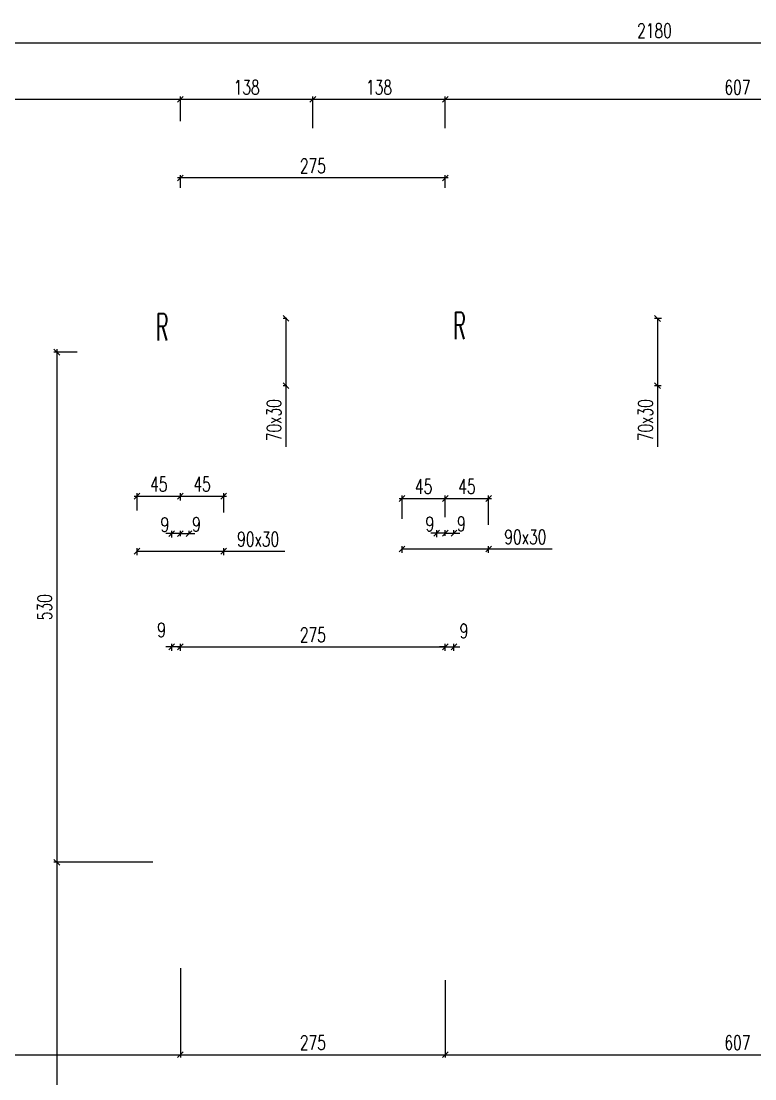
# Model space of a CAD drawing. Extents: x 307 to 786, y -197 to -94.
# Drawn here: x 328.61 to 336.24, y -107.27 to -96.28 of the extents above; entities that cross this region are included whole.
import ezdxf

# ---------------------------------------------------------------- set-up
doc = ezdxf.new("R2010")
doc.units = 0
doc.header["$LTSCALE"] = 0.5
doc.header["$MEASUREMENT"] = 0
doc.layers.get('DEFPOINTS').update_dxf_attribs({"linetype": 'CONTINUOUS'})
doc.layers.add('COTATION', color=7, linetype='CONTINUOUS')
doc.layers.add('REPERE-RAID', color=4, linetype='CONTINUOUS')
doc.styles.add('ROMANS8', font='romans.shx', dxfattribs={"width": 0.7})
doc.styles.get("Standard").update_dxf_attribs({"font": 'txt.shx'})
doc.dimstyles.new('COT50 cm', dxfattribs={"dimtxt": 0.15, "dimasz": 0.06, "dimexe": 0.03, "dimexo": 0.1, "dimgap": 0.05, "dimtad": 1, "dimdec": 0, "dimlfac": 100, "dimzin": 0, "dimdsep": 46, "dimtxsty": 'ROMANS8', "dimblk1": 'OBLIQUE', "dimblk2": 'OBLIQUE', "dimsah": 1, "dimcen": 0.03, "dimdle": 0.03, "dimclrt": 1, "dimadec": 0, "dimazin": 0, "dimtfac": 1, "dimtdec": 0, "dimtmove": 0, "dimatfit": 3, "dimfxl": 1, "dimfxlon": 1, "dimtolj": 1, "dimtzin": 0, "dimlwd": -1, "dimlwe": -1, "dimarcsym": 0})

# ---------------------------------------------------------------- blocks, each defined once
blk = doc.blocks.new('_Oblique')
at = {"layer": 'COTATION', "color": 0, "lineweight": -2}
blk.add_line((-0.5, -0.5), (0.5, 0.5), dxfattribs=at)
blk = doc.blocks.new('*D5')
at = {"layer": 'COTATION', "color": 0, "transparency": 16777216}
for p, q in [((324.169, -97.09), (330.299, -97.09)), ((324.199, -97.149), (324.199, -97.06)), ((330.269, -97.318), (330.269, -97.06))]:
    blk.add_line(p, q, dxfattribs=at)
at = {"layer": 'DEFPOINTS', "color": 0, "transparency": 16777216}
for p in [(330.269, -97.09), (324.199, -97.249), (330.269, -97.418)]:
    blk.add_point(p, dxfattribs=at)
at = {"layer": 'COTATION', "color": 0, "transparency": 16777216, "xscale": 0.06, "yscale": 0.06, "zscale": 0.06, "rotation": 180}
blk.add_blockref('_Oblique', (324.199, -97.09), dxfattribs=at)
at = {"layer": 'COTATION', "color": 0, "transparency": 16777216, "xscale": 0.06, "yscale": 0.06, "zscale": 0.06}
blk.add_blockref('_Oblique', (330.269, -97.09), dxfattribs=at)
at = {"layer": 'COTATION', "color": 1, "transparency": 16777216, "insert": (327.234, -96.965), "char_height": 0.15, "attachment_point": 5, "style": 'ROMANS8', "bg_fill": 3, "box_fill_scale": 1.25, "bg_fill_color": 256, "bg_fill_true_color": 13158600, "bg_fill_transparency": 0}
blk.add_mtext('\\A1;607', dxfattribs=at)
blk = doc.blocks.new('*D6')
at = {"layer": 'COTATION', "color": 0, "transparency": 16777216}
for p, q in [((330.239, -97.09), (331.676, -97.09)), ((330.269, -97.318), (330.269, -97.06)), ((331.646, -97.39), (331.646, -97.06))]:
    blk.add_line(p, q, dxfattribs=at)
at = {"layer": 'DEFPOINTS', "color": 0, "transparency": 16777216}
for p in [(331.646, -97.09), (330.269, -97.418), (331.646, -98.028)]:
    blk.add_point(p, dxfattribs=at)
at = {"layer": 'COTATION', "color": 0, "transparency": 16777216, "xscale": 0.06, "yscale": 0.06, "zscale": 0.06, "rotation": 180}
blk.add_blockref('_Oblique', (330.269, -97.09), dxfattribs=at)
at = {"layer": 'COTATION', "color": 0, "transparency": 16777216, "xscale": 0.06, "yscale": 0.06, "zscale": 0.06}
blk.add_blockref('_Oblique', (331.646, -97.09), dxfattribs=at)
at = {"layer": 'COTATION', "color": 1, "transparency": 16777216, "insert": (330.958, -96.965), "char_height": 0.15, "attachment_point": 5, "style": 'ROMANS8', "bg_fill": 3, "box_fill_scale": 1.25, "bg_fill_color": 256, "bg_fill_true_color": 13158600, "bg_fill_transparency": 0}
blk.add_mtext('\\A1;138', dxfattribs=at)
blk = doc.blocks.new('*D7')
at = {"layer": 'COTATION', "color": 0, "transparency": 16777216}
for p, q in [((331.616, -97.09), (333.053, -97.09)), ((331.646, -97.39), (331.646, -97.06)), ((333.023, -97.39), (333.023, -97.06))]:
    blk.add_line(p, q, dxfattribs=at)
at = {"layer": 'DEFPOINTS', "color": 0, "transparency": 16777216}
for p in [(333.023, -97.09), (331.646, -98.028), (333.023, -98.05)]:
    blk.add_point(p, dxfattribs=at)
at = {"layer": 'COTATION', "color": 0, "transparency": 16777216, "xscale": 0.06, "yscale": 0.06, "zscale": 0.06, "rotation": 180}
blk.add_blockref('_Oblique', (331.646, -97.09), dxfattribs=at)
at = {"layer": 'COTATION', "color": 0, "transparency": 16777216, "xscale": 0.06, "yscale": 0.06, "zscale": 0.06}
blk.add_blockref('_Oblique', (333.023, -97.09), dxfattribs=at)
at = {"layer": 'COTATION', "color": 1, "transparency": 16777216, "insert": (332.334, -96.965), "char_height": 0.15, "attachment_point": 5, "style": 'ROMANS8', "bg_fill": 3, "box_fill_scale": 1.25, "bg_fill_color": 256, "bg_fill_true_color": 13158600, "bg_fill_transparency": 0}
blk.add_mtext('\\A1;138', dxfattribs=at)
blk = doc.blocks.new('*D8')
at = {"layer": 'COTATION', "color": 0, "transparency": 16777216}
for p, q in [((332.993, -97.09), (339.126, -97.09)), ((333.023, -97.39), (333.023, -97.06)), ((339.096, -97.39), (339.096, -97.06))]:
    blk.add_line(p, q, dxfattribs=at)
at = {"layer": 'DEFPOINTS', "color": 0, "transparency": 16777216}
for p in [(339.096, -97.09), (333.023, -98.05), (339.096, -98.05)]:
    blk.add_point(p, dxfattribs=at)
at = {"layer": 'COTATION', "color": 0, "transparency": 16777216, "xscale": 0.06, "yscale": 0.06, "zscale": 0.06, "rotation": 180}
blk.add_blockref('_Oblique', (333.023, -97.09), dxfattribs=at)
at = {"layer": 'COTATION', "color": 0, "transparency": 16777216, "xscale": 0.06, "yscale": 0.06, "zscale": 0.06}
blk.add_blockref('_Oblique', (339.096, -97.09), dxfattribs=at)
at = {"layer": 'COTATION', "color": 1, "transparency": 16777216, "insert": (336.059, -96.965), "char_height": 0.15, "attachment_point": 5, "style": 'ROMANS8', "bg_fill": 3, "box_fill_scale": 1.25, "bg_fill_color": 256, "bg_fill_true_color": 13158600, "bg_fill_transparency": 0}
blk.add_mtext('\\A1;607', dxfattribs=at)
blk = doc.blocks.new('*D110')
at = {"layer": 'COTATION', "color": 0, "transparency": 16777216}
for p, q in [((331.377, -99.366), (331.336, -99.366)), ((331.366, -99.366), (331.366, -100.096)), ((331.377, -100.066), (331.336, -100.066)), ((331.366, -100.066), (331.366, -100.702))]:
    blk.add_line(p, q, dxfattribs=at)
at = {"layer": 'DEFPOINTS', "color": 0, "transparency": 16777216}
for p in [(331.366, -99.366), (331.477, -99.366), (331.477, -100.066)]:
    blk.add_point(p, dxfattribs=at)
at = {"layer": 'COTATION', "color": 0, "transparency": 16777216, "xscale": 0.06, "yscale": 0.06, "zscale": 0.06}
for p, rotation in [((331.366, -99.366), 90), ((331.366, -100.066), 270)]:
    blk.add_blockref('_Oblique', p, dxfattribs=dict(at, rotation=rotation))
at = {"layer": 'COTATION', "color": 1, "transparency": 16777216, "insert": (331.241, -100.424), "char_height": 0.15, "attachment_point": 5, "rotation": 90, "style": 'ROMANS8'}
blk.add_mtext('\\A1;70x30', dxfattribs=at)
blk = doc.blocks.new('*D111')
at = {"layer": 'COTATION', "color": 0, "transparency": 16777216}
for p, q in [((335.269, -99.368), (335.199, -99.368)), ((335.229, -99.368), (335.229, -100.096)), ((335.268, -100.066), (335.199, -100.066)), ((335.229, -100.066), (335.229, -100.702))]:
    blk.add_line(p, q, dxfattribs=at)
at = {"layer": 'DEFPOINTS', "color": 0, "transparency": 16777216}
for p in [(335.229, -99.368), (335.415, -99.368), (335.368, -100.066)]:
    blk.add_point(p, dxfattribs=at)
at = {"layer": 'COTATION', "color": 0, "transparency": 16777216, "xscale": 0.06, "yscale": 0.06, "zscale": 0.06}
for p, rotation in [((335.229, -99.368), 90), ((335.229, -100.066), 270)]:
    blk.add_blockref('_Oblique', p, dxfattribs=dict(at, rotation=rotation))
at = {"layer": 'COTATION', "color": 1, "transparency": 16777216, "insert": (335.104, -100.424), "char_height": 0.15, "attachment_point": 5, "rotation": 90, "style": 'ROMANS8'}
blk.add_mtext('\\A1;70x30', dxfattribs=at)
blk = doc.blocks.new('*D112')
at = {"layer": 'COTATION', "color": 0, "transparency": 16777216}
for p, q in [((329.819, -101.825), (329.819, -101.755)), ((330.719, -101.825), (330.719, -101.755)), ((329.819, -101.785), (330.749, -101.785)), ((330.719, -101.785), (331.355, -101.785))]:
    blk.add_line(p, q, dxfattribs=at)
at = {"layer": 'DEFPOINTS', "color": 0, "transparency": 16777216}
for p in [(329.819, -101.785), (329.819, -102.077), (330.719, -102.048)]:
    blk.add_point(p, dxfattribs=at)
at = {"layer": 'COTATION', "color": 0, "transparency": 16777216, "xscale": 0.06, "yscale": 0.06, "zscale": 0.06, "rotation": 180}
blk.add_blockref('_Oblique', (329.819, -101.785), dxfattribs=at)
at = {"layer": 'COTATION', "color": 0, "transparency": 16777216, "xscale": 0.06, "yscale": 0.06, "zscale": 0.06}
blk.add_blockref('_Oblique', (330.719, -101.785), dxfattribs=at)
at = {"layer": 'COTATION', "color": 1, "transparency": 16777216, "insert": (331.077, -101.66), "char_height": 0.15, "attachment_point": 5, "style": 'ROMANS8'}
blk.add_mtext('\\A1;90x30', dxfattribs=at)
blk = doc.blocks.new('*D113')
at = {"layer": 'COTATION', "color": 0, "transparency": 16777216}
for p, q in [((332.573, -101.802), (332.573, -101.732)), ((333.473, -101.802), (333.473, -101.732)), ((332.573, -101.762), (333.503, -101.762)), ((333.473, -101.762), (334.133, -101.762))]:
    blk.add_line(p, q, dxfattribs=at)
at = {"layer": 'DEFPOINTS', "color": 0, "transparency": 16777216}
for p in [(332.573, -101.762), (332.573, -102.118), (333.473, -102.1)]:
    blk.add_point(p, dxfattribs=at)
at = {"layer": 'COTATION', "color": 0, "transparency": 16777216, "xscale": 0.06, "yscale": 0.06, "zscale": 0.06, "rotation": 180}
blk.add_blockref('_Oblique', (332.573, -101.762), dxfattribs=at)
at = {"layer": 'COTATION', "color": 0, "transparency": 16777216, "xscale": 0.06, "yscale": 0.06, "zscale": 0.06}
blk.add_blockref('_Oblique', (333.473, -101.762), dxfattribs=at)
at = {"layer": 'COTATION', "color": 1, "transparency": 16777216, "insert": (333.855, -101.637), "char_height": 0.15, "attachment_point": 5, "style": 'ROMANS8'}
blk.add_mtext('\\A1;90x30', dxfattribs=at)
blk = doc.blocks.new('*D114')
at = {"layer": 'COTATION', "color": 0, "transparency": 16777216}
for p, q in [((332.543, -101.238), (333.053, -101.238)), ((332.573, -101.45), (332.573, -101.208)), ((333.023, -101.43), (333.023, -101.208))]:
    blk.add_line(p, q, dxfattribs=at)
at = {"layer": 'DEFPOINTS', "color": 0, "transparency": 16777216}
for p in [(333.023, -101.238), (333.023, -101.53), (332.573, -101.55)]:
    blk.add_point(p, dxfattribs=at)
at = {"layer": 'COTATION', "color": 0, "transparency": 16777216, "xscale": 0.06, "yscale": 0.06, "zscale": 0.06, "rotation": 180}
blk.add_blockref('_Oblique', (332.573, -101.238), dxfattribs=at)
at = {"layer": 'COTATION', "color": 0, "transparency": 16777216, "xscale": 0.06, "yscale": 0.06, "zscale": 0.06}
blk.add_blockref('_Oblique', (333.023, -101.238), dxfattribs=at)
at = {"layer": 'COTATION', "color": 1, "transparency": 16777216, "insert": (332.798, -101.113), "char_height": 0.15, "attachment_point": 5, "style": 'ROMANS8'}
blk.add_mtext('\\A1;45', dxfattribs=at)
blk = doc.blocks.new('*D115')
at = {"layer": 'COTATION', "color": 0, "transparency": 16777216}
for p, q in [((332.993, -101.238), (333.503, -101.238)), ((333.023, -101.43), (333.023, -101.208)), ((333.473, -101.512), (333.473, -101.208))]:
    blk.add_line(p, q, dxfattribs=at)
at = {"layer": 'DEFPOINTS', "color": 0, "transparency": 16777216}
for p in [(333.473, -101.238), (333.023, -101.53), (333.473, -101.612)]:
    blk.add_point(p, dxfattribs=at)
at = {"layer": 'COTATION', "color": 0, "transparency": 16777216, "xscale": 0.06, "yscale": 0.06, "zscale": 0.06, "rotation": 180}
blk.add_blockref('_Oblique', (333.023, -101.238), dxfattribs=at)
at = {"layer": 'COTATION', "color": 0, "transparency": 16777216, "xscale": 0.06, "yscale": 0.06, "zscale": 0.06}
blk.add_blockref('_Oblique', (333.473, -101.238), dxfattribs=at)
at = {"layer": 'COTATION', "color": 1, "transparency": 16777216, "insert": (333.248, -101.113), "char_height": 0.15, "attachment_point": 5, "style": 'ROMANS8'}
blk.add_mtext('\\A1;45', dxfattribs=at)
blk = doc.blocks.new('*D119')
at = {"layer": 'COTATION', "color": 0, "transparency": 16777216}
for p, q in [((330.239, -102.779), (333.053, -102.779)), ((330.269, -102.819), (330.269, -102.749)), ((333.023, -102.819), (333.023, -102.749))]:
    blk.add_line(p, q, dxfattribs=at)
at = {"layer": 'DEFPOINTS', "color": 0, "transparency": 16777216}
for p in [(333.023, -102.779), (330.269, -102.958), (333.023, -103.145)]:
    blk.add_point(p, dxfattribs=at)
at = {"layer": 'COTATION', "color": 0, "transparency": 16777216, "xscale": 0.06, "yscale": 0.06, "zscale": 0.06, "rotation": 180}
blk.add_blockref('_Oblique', (330.269, -102.779), dxfattribs=at)
at = {"layer": 'COTATION', "color": 0, "transparency": 16777216, "xscale": 0.06, "yscale": 0.06, "zscale": 0.06}
blk.add_blockref('_Oblique', (333.023, -102.779), dxfattribs=at)
at = {"layer": 'COTATION', "color": 1, "transparency": 16777216, "insert": (331.646, -102.654), "char_height": 0.15, "attachment_point": 5, "style": 'ROMANS8'}
blk.add_mtext('\\A1;275', dxfattribs=at)
blk = doc.blocks.new('*D152')
at = {"layer": 'COTATION', "color": 0, "transparency": 16777216}
for p, q in [((333.053, -97.907), (330.239, -97.907)), ((330.269, -98.011), (330.269, -97.877)), ((333.023, -98.011), (333.023, -97.877))]:
    blk.add_line(p, q, dxfattribs=at)
at = {"layer": 'DEFPOINTS', "color": 0, "transparency": 16777216}
for p in [(330.269, -97.907), (330.269, -98.111), (333.023, -98.111)]:
    blk.add_point(p, dxfattribs=at)
at = {"layer": 'COTATION', "color": 0, "transparency": 16777216, "xscale": 0.06, "yscale": 0.06, "zscale": 0.06, "rotation": 180}
blk.add_blockref('_Oblique', (330.269, -97.907), dxfattribs=at)
at = {"layer": 'COTATION', "color": 0, "transparency": 16777216, "xscale": 0.06, "yscale": 0.06, "zscale": 0.06}
blk.add_blockref('_Oblique', (333.023, -97.907), dxfattribs=at)
at = {"layer": 'COTATION', "color": 1, "transparency": 16777216, "insert": (331.646, -97.782), "char_height": 0.15, "attachment_point": 5, "style": 'ROMANS8'}
blk.add_mtext('\\A1;275', dxfattribs=at)
blk = doc.blocks.new('*D168')
at = {"layer": 'COTATION', "color": 0, "transparency": 16777216}
for p, q in [((329.196, -99.717), (328.954, -99.717)), ((328.984, -99.687), (328.984, -105.047)), ((329.984, -105.017), (328.954, -105.017))]:
    blk.add_line(p, q, dxfattribs=at)
at = {"layer": 'DEFPOINTS', "color": 0, "transparency": 16777216}
for p in [(329.296, -99.717), (328.984, -105.017), (330.169, -105.017)]:
    blk.add_point(p, dxfattribs=at)
at = {"layer": 'COTATION', "color": 0, "transparency": 16777216, "xscale": 0.06, "yscale": 0.06, "zscale": 0.06}
for p, rotation in [((328.984, -99.717), 90), ((328.984, -105.017), 270)]:
    blk.add_blockref('_Oblique', p, dxfattribs=dict(at, rotation=rotation))
at = {"layer": 'COTATION', "color": 1, "transparency": 16777216, "insert": (328.859, -102.367), "char_height": 0.15, "attachment_point": 5, "rotation": 90, "style": 'ROMANS8'}
blk.add_mtext('\\A1;530', dxfattribs=at)
blk = doc.blocks.new('*D246')
at = {"layer": 'COTATION', "color": 0, "transparency": 16777216}
for p, q in [((332.933, -101.598), (332.873, -101.598)), ((332.933, -101.639), (332.933, -101.568)), ((333.023, -101.598), (332.933, -101.598)), ((333.023, -101.624), (333.023, -101.568)), ((333.023, -101.598), (333.083, -101.598))]:
    blk.add_line(p, q, dxfattribs=at)
at = {"layer": 'DEFPOINTS', "color": 0, "transparency": 16777216}
for p in [(332.933, -101.598), (332.933, -101.739), (333.023, -101.724)]:
    blk.add_point(p, dxfattribs=at)
at = {"layer": 'COTATION', "color": 0, "transparency": 16777216, "xscale": 0.06, "yscale": 0.06, "zscale": 0.06}
blk.add_blockref('_Oblique', (332.933, -101.598), dxfattribs=at)
at = {"layer": 'COTATION', "color": 0, "transparency": 16777216, "xscale": 0.06, "yscale": 0.06, "zscale": 0.06, "rotation": 180}
blk.add_blockref('_Oblique', (333.023, -101.598), dxfattribs=at)
at = {"layer": 'COTATION', "color": 1, "transparency": 16777216, "insert": (332.862, -101.504), "char_height": 0.15, "attachment_point": 5, "style": 'ROMANS8'}
blk.add_mtext('\\A1;9', dxfattribs=at)
blk = doc.blocks.new('*D247')
at = {"layer": 'COTATION', "color": 0, "transparency": 16777216}
for p, q in [((333.023, -101.598), (332.963, -101.598)), ((333.023, -101.624), (333.023, -101.568)), ((333.023, -101.598), (333.113, -101.598)), ((333.113, -101.598), (333.113, -101.568)), ((333.113, -101.598), (333.173, -101.598))]:
    blk.add_line(p, q, dxfattribs=at)
at = {"layer": 'DEFPOINTS', "color": 0, "transparency": 16777216}
for p in [(333.113, -101.598), (333.023, -101.724), (333.113, -101.671)]:
    blk.add_point(p, dxfattribs=at)
at = {"layer": 'COTATION', "color": 0, "transparency": 16777216, "xscale": 0.06, "yscale": 0.06, "zscale": 0.06}
blk.add_blockref('_Oblique', (333.023, -101.598), dxfattribs=at)
at = {"layer": 'COTATION', "color": 0, "transparency": 16777216, "xscale": 0.06, "yscale": 0.06, "zscale": 0.06, "rotation": 180}
blk.add_blockref('_Oblique', (333.113, -101.598), dxfattribs=at)
at = {"layer": 'COTATION', "color": 1, "transparency": 16777216, "insert": (333.19, -101.501), "char_height": 0.15, "attachment_point": 5, "style": 'ROMANS8'}
blk.add_mtext('\\A1;9', dxfattribs=at)
blk = doc.blocks.new('*D248')
at = {"layer": 'COTATION', "color": 0, "transparency": 16777216}
for p, q in [((330.179, -101.603), (330.119, -101.603)), ((330.179, -101.644), (330.179, -101.573)), ((330.269, -101.603), (330.179, -101.603)), ((330.269, -101.629), (330.269, -101.573)), ((330.269, -101.603), (330.329, -101.603))]:
    blk.add_line(p, q, dxfattribs=at)
at = {"layer": 'DEFPOINTS', "color": 0, "transparency": 16777216}
for p in [(330.179, -101.603), (330.179, -101.744), (330.269, -101.729)]:
    blk.add_point(p, dxfattribs=at)
at = {"layer": 'COTATION', "color": 0, "transparency": 16777216, "xscale": 0.06, "yscale": 0.06, "zscale": 0.06}
blk.add_blockref('_Oblique', (330.179, -101.603), dxfattribs=at)
at = {"layer": 'COTATION', "color": 0, "transparency": 16777216, "xscale": 0.06, "yscale": 0.06, "zscale": 0.06, "rotation": 180}
blk.add_blockref('_Oblique', (330.269, -101.603), dxfattribs=at)
at = {"layer": 'COTATION', "color": 1, "transparency": 16777216, "insert": (330.108, -101.509), "char_height": 0.15, "attachment_point": 5, "style": 'ROMANS8'}
blk.add_mtext('\\A1;9', dxfattribs=at)
blk = doc.blocks.new('*D249')
at = {"layer": 'COTATION', "color": 0, "transparency": 16777216}
for p, q in [((330.269, -101.603), (330.209, -101.603)), ((330.269, -101.629), (330.269, -101.573)), ((330.269, -101.603), (330.359, -101.603)), ((330.359, -101.603), (330.359, -101.573)), ((330.359, -101.603), (330.419, -101.603))]:
    blk.add_line(p, q, dxfattribs=at)
at = {"layer": 'DEFPOINTS', "color": 0, "transparency": 16777216}
for p in [(330.359, -101.603), (330.269, -101.729), (330.359, -101.676)]:
    blk.add_point(p, dxfattribs=at)
at = {"layer": 'COTATION', "color": 0, "transparency": 16777216, "xscale": 0.06, "yscale": 0.06, "zscale": 0.06}
blk.add_blockref('_Oblique', (330.269, -101.603), dxfattribs=at)
at = {"layer": 'COTATION', "color": 0, "transparency": 16777216, "xscale": 0.06, "yscale": 0.06, "zscale": 0.06, "rotation": 180}
blk.add_blockref('_Oblique', (330.359, -101.603), dxfattribs=at)
at = {"layer": 'COTATION', "color": 1, "transparency": 16777216, "insert": (330.436, -101.506), "char_height": 0.15, "attachment_point": 5, "style": 'ROMANS8'}
blk.add_mtext('\\A1;9', dxfattribs=at)
blk = doc.blocks.new('*D308')
at = {"layer": 'COTATION', "color": 0, "transparency": 16777216}
for p, q in [((329.819, -101.362), (329.819, -101.184)), ((330.269, -101.257), (330.269, -101.184)), ((329.789, -101.214), (330.299, -101.214))]:
    blk.add_line(p, q, dxfattribs=at)
at = {"layer": 'DEFPOINTS', "color": 0, "transparency": 16777216}
for p in [(330.269, -101.214), (330.269, -101.357), (329.819, -101.462)]:
    blk.add_point(p, dxfattribs=at)
at = {"layer": 'COTATION', "color": 0, "transparency": 16777216, "xscale": 0.06, "yscale": 0.06, "zscale": 0.06, "rotation": 180}
blk.add_blockref('_Oblique', (329.819, -101.214), dxfattribs=at)
at = {"layer": 'COTATION', "color": 0, "transparency": 16777216, "xscale": 0.06, "yscale": 0.06, "zscale": 0.06}
blk.add_blockref('_Oblique', (330.269, -101.214), dxfattribs=at)
at = {"layer": 'COTATION', "color": 1, "transparency": 16777216, "insert": (330.044, -101.089), "char_height": 0.15, "attachment_point": 5, "style": 'ROMANS8'}
blk.add_mtext('\\A1;45', dxfattribs=at)
blk = doc.blocks.new('*D309')
at = {"layer": 'COTATION', "color": 0, "transparency": 16777216}
for p, q in [((330.269, -101.257), (330.269, -101.184)), ((330.719, -101.382), (330.719, -101.184)), ((330.239, -101.214), (330.749, -101.214))]:
    blk.add_line(p, q, dxfattribs=at)
at = {"layer": 'DEFPOINTS', "color": 0, "transparency": 16777216}
for p in [(330.719, -101.214), (330.269, -101.357), (330.719, -101.482)]:
    blk.add_point(p, dxfattribs=at)
at = {"layer": 'COTATION', "color": 0, "transparency": 16777216, "xscale": 0.06, "yscale": 0.06, "zscale": 0.06, "rotation": 180}
blk.add_blockref('_Oblique', (330.269, -101.214), dxfattribs=at)
at = {"layer": 'COTATION', "color": 0, "transparency": 16777216, "xscale": 0.06, "yscale": 0.06, "zscale": 0.06}
blk.add_blockref('_Oblique', (330.719, -101.214), dxfattribs=at)
at = {"layer": 'COTATION', "color": 1, "transparency": 16777216, "insert": (330.494, -101.089), "char_height": 0.15, "attachment_point": 5, "style": 'ROMANS8'}
blk.add_mtext('\\A1;45', dxfattribs=at)
blk = doc.blocks.new('*D397')
at = {"layer": 'COTATION', "color": 0, "transparency": 16777216}
for p, q in [((329.984, -105.017), (328.954, -105.017)), ((328.984, -104.987), (328.984, -111.598)), ((329.984, -111.568), (328.954, -111.568))]:
    blk.add_line(p, q, dxfattribs=at)
at = {"layer": 'DEFPOINTS', "color": 0, "transparency": 16777216}
for p in [(330.169, -105.017), (328.984, -111.568), (331.521, -111.568)]:
    blk.add_point(p, dxfattribs=at)
at = {"layer": 'COTATION', "color": 0, "transparency": 16777216, "xscale": 0.06, "yscale": 0.06, "zscale": 0.06}
for p, rotation in [((328.984, -105.017), 90), ((328.984, -111.568), 270)]:
    blk.add_blockref('_Oblique', p, dxfattribs=dict(at, rotation=rotation))
at = {"layer": 'COTATION', "color": 1, "transparency": 16777216, "insert": (328.859, -108.293), "char_height": 0.15, "attachment_point": 5, "rotation": 90, "style": 'ROMANS8'}
blk.add_mtext('\\A1;655', dxfattribs=at)
blk = doc.blocks.new('*D441')
at = {"layer": 'COTATION', "color": 0, "transparency": 16777216}
for p, q in [((333.023, -102.779), (332.963, -102.779)), ((333.023, -102.819), (333.023, -102.749)), ((333.023, -102.779), (333.113, -102.779)), ((333.113, -102.819), (333.113, -102.749)), ((333.113, -102.779), (333.173, -102.779))]:
    blk.add_line(p, q, dxfattribs=at)
at = {"layer": 'DEFPOINTS', "color": 0, "transparency": 16777216}
for p in [(333.113, -102.779), (333.113, -102.958), (333.023, -103.145)]:
    blk.add_point(p, dxfattribs=at)
at = {"layer": 'COTATION', "color": 0, "transparency": 16777216, "xscale": 0.06, "yscale": 0.06, "zscale": 0.06}
blk.add_blockref('_Oblique', (333.023, -102.779), dxfattribs=at)
at = {"layer": 'COTATION', "color": 0, "transparency": 16777216, "xscale": 0.06, "yscale": 0.06, "zscale": 0.06, "rotation": 180}
blk.add_blockref('_Oblique', (333.113, -102.779), dxfattribs=at)
at = {"layer": 'COTATION', "color": 1, "transparency": 16777216, "insert": (333.217, -102.613), "char_height": 0.15, "attachment_point": 5, "style": 'ROMANS8'}
blk.add_mtext('\\A1;9', dxfattribs=at)
blk = doc.blocks.new('*D442')
at = {"layer": 'COTATION', "color": 0, "transparency": 16777216}
for p, q in [((330.179, -102.779), (330.119, -102.779)), ((330.179, -102.819), (330.179, -102.749)), ((330.269, -102.779), (330.179, -102.779)), ((330.269, -102.819), (330.269, -102.749)), ((330.269, -102.779), (330.329, -102.779))]:
    blk.add_line(p, q, dxfattribs=at)
at = {"layer": 'DEFPOINTS', "color": 0, "transparency": 16777216}
for p in [(330.179, -102.779), (330.179, -102.958), (330.269, -102.958)]:
    blk.add_point(p, dxfattribs=at)
at = {"layer": 'COTATION', "color": 0, "transparency": 16777216, "xscale": 0.06, "yscale": 0.06, "zscale": 0.06}
blk.add_blockref('_Oblique', (330.179, -102.779), dxfattribs=at)
at = {"layer": 'COTATION', "color": 0, "transparency": 16777216, "xscale": 0.06, "yscale": 0.06, "zscale": 0.06, "rotation": 180}
blk.add_blockref('_Oblique', (330.269, -102.779), dxfattribs=at)
at = {"layer": 'COTATION', "color": 1, "transparency": 16777216, "insert": (330.073, -102.604), "char_height": 0.15, "attachment_point": 5, "style": 'ROMANS8'}
blk.add_mtext('\\A1;9', dxfattribs=at)
blk = doc.blocks.new('*D454')
at = {"layer": 'COTATION', "color": 0, "transparency": 16777216}
for p, q in [((330.269, -106.117), (330.269, -107.046)), ((324.199, -106.413), (324.199, -107.046)), ((324.169, -107.016), (330.299, -107.016))]:
    blk.add_line(p, q, dxfattribs=at)
at = {"layer": 'DEFPOINTS', "color": 0, "transparency": 16777216}
for p in [(330.269, -106.017), (324.199, -106.313), (330.269, -107.016)]:
    blk.add_point(p, dxfattribs=at)
at = {"layer": 'COTATION', "color": 0, "transparency": 16777216, "xscale": 0.06, "yscale": 0.06, "zscale": 0.06, "rotation": 180}
blk.add_blockref('_Oblique', (324.199, -107.016), dxfattribs=at)
at = {"layer": 'COTATION', "color": 0, "transparency": 16777216, "xscale": 0.06, "yscale": 0.06, "zscale": 0.06}
blk.add_blockref('_Oblique', (330.269, -107.016), dxfattribs=at)
at = {"layer": 'COTATION', "color": 1, "transparency": 16777216, "insert": (327.234, -106.891), "char_height": 0.15, "attachment_point": 5, "style": 'ROMANS8'}
blk.add_mtext('\\A1;607', dxfattribs=at)
blk = doc.blocks.new('*D455')
at = {"layer": 'COTATION', "color": 0, "linetype": 'ByBlock', "transparency": 16777216}
for p, q in [((330.269, -106.117), (330.269, -107.046)), ((333.023, -106.241), (333.023, -107.046)), ((330.239, -107.016), (333.053, -107.016))]:
    blk.add_line(p, q, dxfattribs=at)
at = {"layer": 'DEFPOINTS', "color": 0, "linetype": 'ByBlock', "transparency": 16777216}
for p in [(330.269, -106.017), (333.023, -106.141), (333.023, -107.016)]:
    blk.add_point(p, dxfattribs=at)
at = {"layer": 'COTATION', "color": 0, "linetype": 'ByBlock', "transparency": 16777216, "xscale": 0.06, "yscale": 0.06, "zscale": 0.06, "rotation": 180}
blk.add_blockref('_Oblique', (330.269, -107.016), dxfattribs=at)
at = {"layer": 'COTATION', "color": 0, "linetype": 'ByBlock', "transparency": 16777216, "xscale": 0.06, "yscale": 0.06, "zscale": 0.06}
blk.add_blockref('_Oblique', (333.023, -107.016), dxfattribs=at)
at = {"layer": 'COTATION', "color": 1, "linetype": 'ByBlock', "transparency": 16777216, "insert": (331.646, -106.891), "char_height": 0.15, "attachment_point": 5, "style": 'ROMANS8'}
blk.add_mtext('\\A1;275', dxfattribs=at)
blk = doc.blocks.new('*D456')
at = {"layer": 'COTATION', "color": 0, "linetype": 'ByBlock', "transparency": 16777216}
for p, q in [((333.023, -106.241), (333.023, -107.046)), ((339.096, -106.548), (339.096, -107.046)), ((332.993, -107.016), (339.126, -107.016))]:
    blk.add_line(p, q, dxfattribs=at)
at = {"layer": 'DEFPOINTS', "color": 0, "linetype": 'ByBlock', "transparency": 16777216}
for p in [(333.023, -106.141), (339.096, -106.448), (339.096, -107.016)]:
    blk.add_point(p, dxfattribs=at)
at = {"layer": 'COTATION', "color": 0, "linetype": 'ByBlock', "transparency": 16777216, "xscale": 0.06, "yscale": 0.06, "zscale": 0.06, "rotation": 180}
blk.add_blockref('_Oblique', (333.023, -107.016), dxfattribs=at)
at = {"layer": 'COTATION', "color": 0, "linetype": 'ByBlock', "transparency": 16777216, "xscale": 0.06, "yscale": 0.06, "zscale": 0.06}
blk.add_blockref('_Oblique', (339.096, -107.016), dxfattribs=at)
at = {"layer": 'COTATION', "color": 1, "linetype": 'ByBlock', "transparency": 16777216, "insert": (336.059, -106.891), "char_height": 0.15, "attachment_point": 5, "style": 'ROMANS8'}
blk.add_mtext('\\A1;607', dxfattribs=at)
blk = doc.blocks.new('*D714')
at = {"layer": 'COTATION', "color": 0, "transparency": 16777216}
for p, q in [((324.299, -97.048), (324.299, -96.472)), ((346.096, -96.876), (346.096, -96.472)), ((324.269, -96.502), (346.126, -96.502))]:
    blk.add_line(p, q, dxfattribs=at)
at = {"layer": 'DEFPOINTS', "color": 0, "transparency": 16777216}
for p in [(346.096, -96.502), (346.096, -96.976), (324.299, -97.148)]:
    blk.add_point(p, dxfattribs=at)
at = {"layer": 'COTATION', "color": 0, "transparency": 16777216, "xscale": 0.06, "yscale": 0.06, "zscale": 0.06, "rotation": 180}
blk.add_blockref('_Oblique', (324.299, -96.502), dxfattribs=at)
at = {"layer": 'COTATION', "color": 0, "transparency": 16777216, "xscale": 0.06, "yscale": 0.06, "zscale": 0.06}
blk.add_blockref('_Oblique', (346.096, -96.502), dxfattribs=at)
at = {"layer": 'COTATION', "color": 1, "transparency": 16777216, "insert": (335.197, -96.377), "char_height": 0.15, "attachment_point": 5, "style": 'ROMANS8'}
blk.add_mtext('\\A1;2180', dxfattribs=at)

msp = doc.modelspace()

# ---------------------------------------------------------------- texts
at = {"layer": 'REPERE-RAID', "color": 4, "width": 0.519}
for p in [(330.0132, -99.5959), (333.1038, -99.5819)]:
    msp.add_text('R', height=0.28, dxfattribs=at).set_placement(p)

# ---------------------------------------------------------------- dimensions: what is measured, and where the dimension line sits
at = {"layer": 'COTATION'}
for base, p1, p2, override, picture, middle in [((330.2693, -97.0905), (324.199, -97.2486), (330.2693, -97.4179), {"dimfxl": 0.3, "dimfxlon": 1, "dimtfill": 1}, '*D5', (327.2341, -96.9655)), ((330.7194, -101.2137), (330.2693, -101.3568), (330.7194, -101.4818), {"dimtmove": 1}, '*D309', (330.4943, -101.0887)), ((333.0228, -101.2378), (332.5726, -101.5499), (333.0228, -101.5298), {"dimtmove": 1}, '*D114', (332.7977, -101.1128)), ((333.4727, -101.2378), (333.0228, -101.5298), (333.4727, -101.612), {"dimtmove": 1}, '*D115', (333.2477, -101.1128)), ((333.0228, -102.7793), (330.2693, -102.9578), (333.0228, -103.1452), {"dimtmove": 1, "dimfxl": 0.04, "dimfxlon": 1}, '*D119', (331.646, -102.6543)), ((330.2693, -107.0161), (324.199, -106.3132), (330.2693, -106.0174), {"dimtmove": 1}, '*D454', (327.2341, -106.8911))]:
    dim = msp.add_linear_dim(base=base, p1=p1, p2=p2, dimstyle='COT50 cm', override=override, dxfattribs=at)
    dim.commit()
    dim.dimension.update_dxf_attribs({"geometry": picture, "text_midpoint": middle})
for base, p1, p2, picture, middle in [((331.3657, -99.3665), (331.477, -100.0665), (331.477, -99.3665), '*D110', (331.3657, -100.4243)), ((335.2292, -99.368), (335.368, -100.0665), (335.4152, -99.368), '*D111', (335.2292, -100.4243))]:
    dim = msp.add_linear_dim(base=base, p1=p1, p2=p2, angle=90, text='<>x30', dimstyle='COT50 cm', override={"dimfxl": 0.04, "dimfxlon": 1}, dxfattribs=at)
    dim.commit()
    dim.dimension.update_dxf_attribs({"geometry": picture, "text_midpoint": middle, "dimtype": 160})
dim = msp.add_linear_dim(base=(328.9841, -105.0175), p1=(329.2955, -99.7174), p2=(330.1692, -105.0175), angle=90, dimstyle='COT50 cm', dxfattribs=at)
dim.commit()
dim.dimension.update_dxf_attribs({"geometry": '*D168', "text_midpoint": (328.8591, -102.3674)})
dim = msp.add_linear_dim(base=(330.2693, -101.2137), p1=(329.8193, -101.4622), p2=(330.2693, -101.3568), dimstyle='COT50 cm', dxfattribs=at)
dim.commit()
dim.dimension.update_dxf_attribs({"geometry": '*D308', "text_midpoint": (330.0443, -101.0887)})
for base, p1, p2, override, picture, middle in [((330.1793, -101.6028), (330.2693, -101.7289), (330.1793, -101.7442), {"dimtmove": 1, "dimfxl": 10, "dimfxlon": 1}, '*D248', (330.1083, -101.6342)), ((330.3594, -101.6028), (330.2693, -101.7289), (330.3594, -101.6764), {"dimtmove": 1, "dimfxl": 10, "dimfxlon": 1}, '*D249', (330.4364, -101.6313)), ((332.9326, -101.5977), (333.0228, -101.7239), (332.9326, -101.7391), {"dimtmove": 1, "dimfxl": 10, "dimfxlon": 1}, '*D246', (332.8616, -101.6291)), ((333.1127, -101.5977), (333.0228, -101.7239), (333.1127, -101.6714), {"dimtmove": 1, "dimfxl": 10, "dimfxlon": 1}, '*D247', (333.1898, -101.6262)), ((330.1793, -102.7793), (330.2693, -102.9578), (330.1793, -102.9578), {"dimtmove": 1, "dimfxl": 0.04, "dimfxlon": 1}, '*D442', (330.073, -102.7289)), ((333.1126, -102.7793), (333.0228, -103.1452), (333.1126, -102.9578), {"dimtmove": 1, "dimfxl": 0.04, "dimfxlon": 1}, '*D441', (333.2172, -102.7383))]:
    dim = msp.add_linear_dim(base=base, p1=p1, p2=p2, dimstyle='COT50 cm', override=override, dxfattribs=at)
    dim.commit()
    dim.dimension.update_dxf_attribs({"geometry": picture, "text_midpoint": middle, "dimtype": 160})
for base, p1, p2, picture, middle in [((329.8193, -101.7848), (330.7194, -102.0475), (329.8193, -102.0772), '*D112', (331.0772, -101.7848)), ((332.5727, -101.7616), (333.4727, -102.1003), (332.5727, -102.118), '*D113', (333.8551, -101.7616))]:
    dim = msp.add_linear_dim(base=base, p1=p1, p2=p2, text='<>x30', dimstyle='COT50 cm', override={"dimfxl": 0.04, "dimfxlon": 1}, dxfattribs=at)
    dim.commit()
    dim.dimension.update_dxf_attribs({"geometry": picture, "text_midpoint": middle, "dimtype": 160})
dim = msp.add_linear_dim(base=(328.9841, -111.5675), p1=(330.1692, -105.0175), p2=(331.5212, -111.5675), angle=90, dimstyle='COT50 cm', override={"dimtmove": 1}, dxfattribs=at)
dim.commit()
dim.dimension.update_dxf_attribs({"geometry": '*D397', "text_midpoint": (328.8591, -108.2925)})
at = {"layer": 'COTATION', "linetype": 'ByBlock'}
for base, p1, p2, picture, middle in [((333.0228, -107.0161), (330.2693, -106.0174), (333.0228, -106.1414), '*D455', (331.646, -106.8911)), ((339.0959, -107.0161), (333.0228, -106.1414), (339.0959, -106.4481), '*D456', (336.0593, -106.8911))]:
    dim = msp.add_linear_dim(base=base, p1=p1, p2=p2, dimstyle='COT50 cm', override={"dimtmove": 1}, dxfattribs=at)
    dim.commit()
    dim.dimension.update_dxf_attribs({"geometry": picture, "text_midpoint": middle})

# ---------------------------------------------------------------- next in the draw order: dimensions: what is measured, and where the dimension line sits
at = {"layer": 'COTATION'}
dim = msp.add_linear_dim(base=(331.6462, -97.0905), p1=(330.2693, -97.4179), p2=(331.6462, -98.0276), dimstyle='COT50 cm', override={"dimtmove": 1, "dimfxl": 0.3, "dimfxlon": 1, "dimtfill": 1}, dxfattribs=at)
dim.commit()
dim.dimension.update_dxf_attribs({"geometry": '*D6', "text_midpoint": (330.9577, -96.9655)})

# ---------------------------------------------------------------- next in the draw order: dimensions: what is measured, and where the dimension line sits
dim = msp.add_linear_dim(base=(333.0228, -97.0905), p1=(331.6462, -98.0276), p2=(333.0228, -98.0502), dimstyle='COT50 cm', override={"dimtmove": 1, "dimfxl": 0.3, "dimfxlon": 1, "dimtfill": 1}, dxfattribs=at)
dim.commit()
dim.dimension.update_dxf_attribs({"geometry": '*D7', "text_midpoint": (332.3345, -96.9655)})

# ---------------------------------------------------------------- next in the draw order: dimensions: what is measured, and where the dimension line sits
dim = msp.add_linear_dim(base=(339.0959, -97.0905), p1=(333.0228, -98.0502), p2=(339.0959, -98.0502), dimstyle='COT50 cm', override={"dimtmove": 1, "dimfxl": 0.3, "dimfxlon": 1, "dimtfill": 1}, dxfattribs=at)
dim.commit()
dim.dimension.update_dxf_attribs({"geometry": '*D8', "text_midpoint": (336.0593, -96.9655)})

# ---------------------------------------------------------------- next in the draw order: dimensions: what is measured, and where the dimension line sits
dim = msp.add_linear_dim(base=(346.0959, -96.5018), p1=(324.299, -97.1481), p2=(346.0959, -96.9758), dimstyle='COT50 cm', override={"dimtmove": 1}, dxfattribs=at)
dim.commit()
dim.dimension.update_dxf_attribs({"geometry": '*D714', "text_midpoint": (335.1974, -96.3768)})
dim = msp.add_linear_dim(base=(330.2693, -97.9066), p1=(333.0228, -98.1113), p2=(330.2693, -98.1113), dimstyle='COT50 cm', dxfattribs=at)
dim.commit()
dim.dimension.update_dxf_attribs({"geometry": '*D152', "text_midpoint": (331.646, -97.7816)})

doc.saveas('drawing.dxf')
